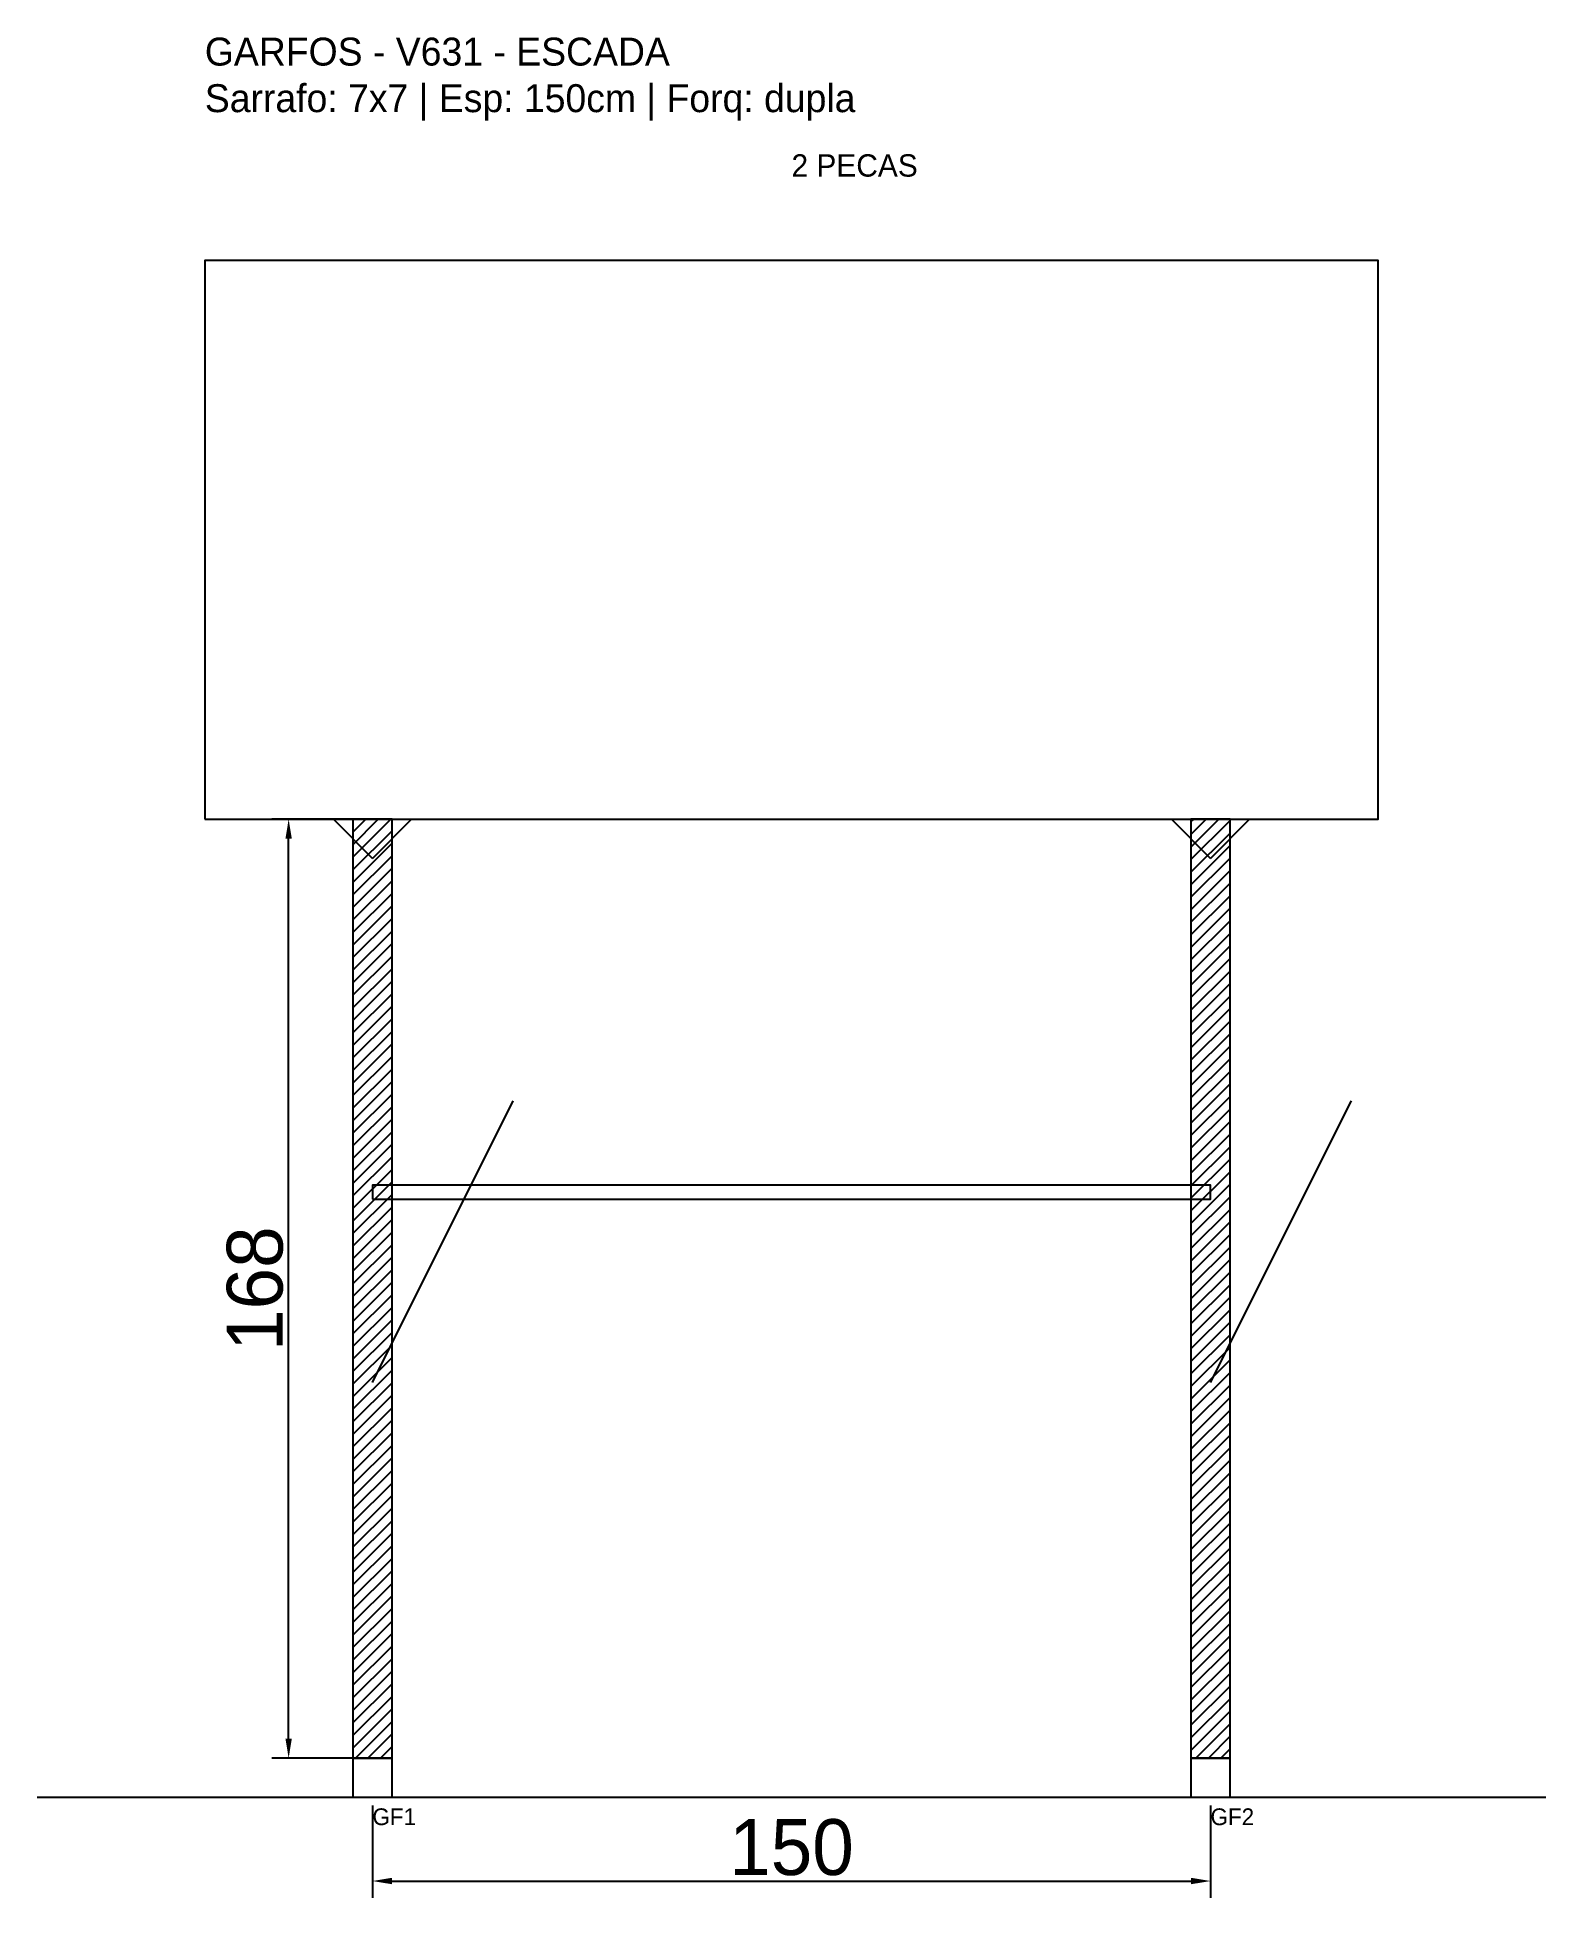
# Model space of a CAD drawing. Header units: metres. Extents: x -30 to 240, y -25 to 308.
import ezdxf

# ---------------------------------------------------------------- set-up
doc = ezdxf.new("R2010")
doc.units = ezdxf.units.M
for name, color, linetype in [('BARRA_ANCORAGEM', 1, 'Continuous'), ('COTA', 241, 'Continuous'), ('GARFOS OK', 3, 'Continuous'), ('NOME DA VIGA', 6, 'Continuous'), ('SARR_7x7', 40, 'Continuous'), ('TIRAS REESCORAMENTO', 252, 'Continuous'), ('VIGAS', 3, 'Continuous')]:
    doc.layers.add(name, color=color, linetype=linetype)
doc.dimstyles.new('EZ DXF', dxfattribs={"dimtxt": 10, "dimasz": 3.5, "dimexe": 3, "dimexo": 1.5, "dimgap": 1, "dimtad": 1, "dimdec": 1, "dimdsep": 46, "dimcen": 2.5, "dimazin": 3, "dimtfac": 1, "dimtmove": 0, "dimatfit": 3})

msp = doc.modelspace()

# ---------------------------------------------------------------- hatches: boundary and pattern name
at = {"layer": 'COTA'}
h = msp.add_hatch(dxfattribs=at)
h.set_pattern_fill('ANSI31', scale=0.5)
h.paths.add_polyline_path([(26.5, 0), (33.5, 0), (33.5, 168), (26.5, 168)])
h = msp.add_hatch(dxfattribs=at)
h.set_pattern_fill('ANSI31', scale=0.5)
h.paths.add_polyline_path([(176.5, 0), (183.5, 0), (183.5, 168), (176.5, 168)])

# ---------------------------------------------------------------- linework, layer by layer
at = {"layer": 'BARRA_ANCORAGEM'}
for p, q in [((30, 67.2), (55.2, 117.6)), ((180, 67.2), (205.2, 117.6))]:
    msp.add_line(p, q, dxfattribs=at)
at = {"layer": 'GARFOS OK'}
for p, q in [((30, 161), (23, 168)), ((23, 168), (37, 168)), ((30, 161), (37, 168)), ((180, 161), (173, 168)), ((173, 168), (187, 168)), ((180, 161), (187, 168))]:
    msp.add_line(p, q, dxfattribs=at)
at = {"layer": 'GARFOS OK', "linetype": 'CONTINUOUS'}
msp.add_line((-30, -7), (240, -7), dxfattribs=at)
at = {"layer": 'GARFOS OK'}
for points in [[(26.5, 0), (33.5, 0), (33.5, 168), (26.5, 168), (26.5, 0)], [(176.5, 0), (183.5, 0), (183.5, 168), (176.5, 168), (176.5, 0)]]:
    msp.add_lwpolyline(points, dxfattribs=at)
at = {"layer": 'SARR_7x7'}
for points in [[(26.5, -7), (33.5, -7), (33.5, 0), (26.5, 0), (26.5, -7)], [(176.5, -7), (183.5, -7), (183.5, 0), (176.5, 0), (176.5, -7)]]:
    msp.add_lwpolyline(points, dxfattribs=at)
at = {"layer": 'TIRAS REESCORAMENTO'}
msp.add_lwpolyline([(30, 100), (180, 100), (180, 102.5), (30, 102.5), (30, 100)], dxfattribs=at)
at = {"layer": 'VIGAS'}
msp.add_lwpolyline([(0, 168), (210, 168), (210, 268), (0, 268), (0, 168)], dxfattribs=at)

# ---------------------------------------------------------------- texts
at = {"layer": 'NOME DA VIGA'}
for s, height, p in [('2 PECAS', 4, (105, 283)), ('GF1', 3, (30, -12)), ('GF2', 3, (180, -12))]:
    msp.add_text(s, height=height, dxfattribs=at).set_placement(p)
at = {"layer": 'NOME DA VIGA', "insert": (0, 293), "char_height": 5, "attachment_point": 7}
msp.add_mtext('GARFOS - V631 - ESCADA\\PSarrafo: 7x7 | Esp: 150cm | Forq: dupla', dxfattribs=at)

# ---------------------------------------------------------------- dimensions: what is measured, and where the dimension line sits
at = {"layer": 'COTA'}
msp.add_linear_dim(base=(15, 0), p1=(30, 0), p2=(30, 168), angle=90, dimstyle='EZ DXF', dxfattribs=at).render()
msp.add_linear_dim(base=(30, -22), p1=(30, -7), p2=(180, -7), dimstyle='EZ DXF', dxfattribs=at).render()

doc.saveas('drawing.dxf')
